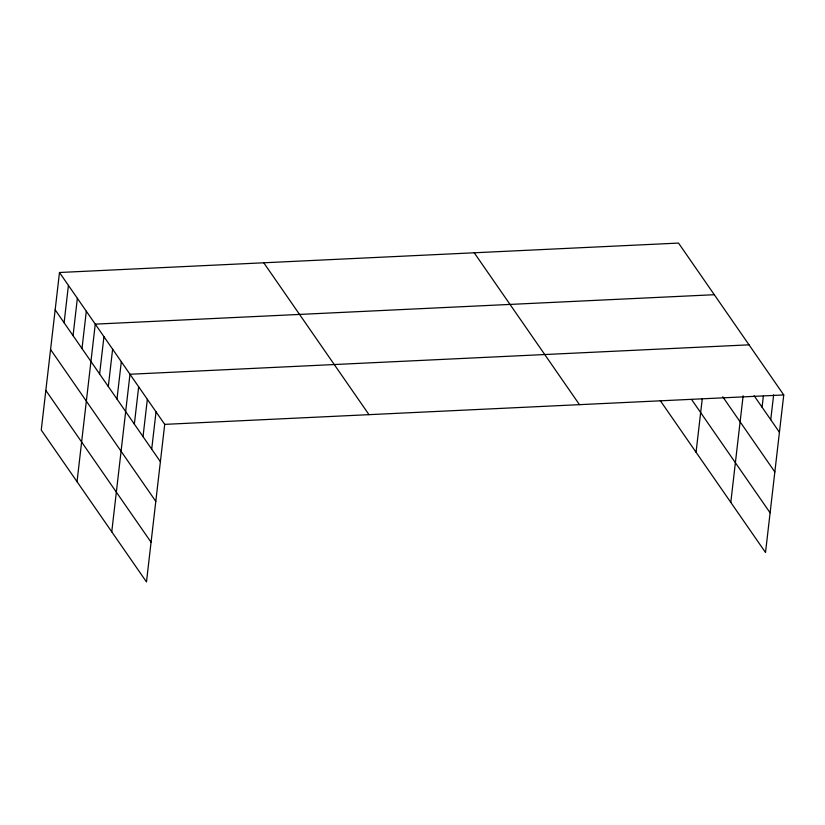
<?xml version="1.0" encoding="UTF-8"?>
<svg xmlns="http://www.w3.org/2000/svg" width="825" height="825" viewBox="0 0 825 825"><rect width="100%" height="100%" fill="white"/><g stroke="black" fill="none" stroke-linecap="round" stroke-linejoin="round"><path stroke-width="1.24" d="M59.483 272.498L41.25 430.052L146.479 581.924L164.711 424.37L59.483 272.498L678.521 243.076L783.75 394.948L765.518 552.502L660.289 400.63M64.102 322.74L68.423 285.409M73.054 335.651L77.364 298.32M81.995 348.552L86.316 311.231M77.034 481.687L95.257 324.132L714.295 294.711M99.619 373.993L103.94 336.662M108.302 386.523L112.623 349.192M116.985 399.052L121.306 361.721M111.757 531.805L129.989 374.251L749.028 344.829M134.351 424.112L138.672 386.781M143.034 436.642L147.345 399.31M151.707 449.161L156.028 411.84M696.063 452.265L702.281 398.547M730.795 502.384L743.129 395.794M762.063 407.22L763.362 396.021M770.746 419.739L773.633 394.855M164.711 424.37L783.75 394.948M754.112 395.732L779.429 432.269M722.752 396.773L774.84 471.952M691.711 399.682L770.107 512.82M474.231 252.79L579.47 404.652M263.763 262.793L368.992 414.655M55.162 309.829L160.39 461.691M50.572 349.501L155.801 501.373M45.839 390.38L151.078 542.242"/></g></svg>
